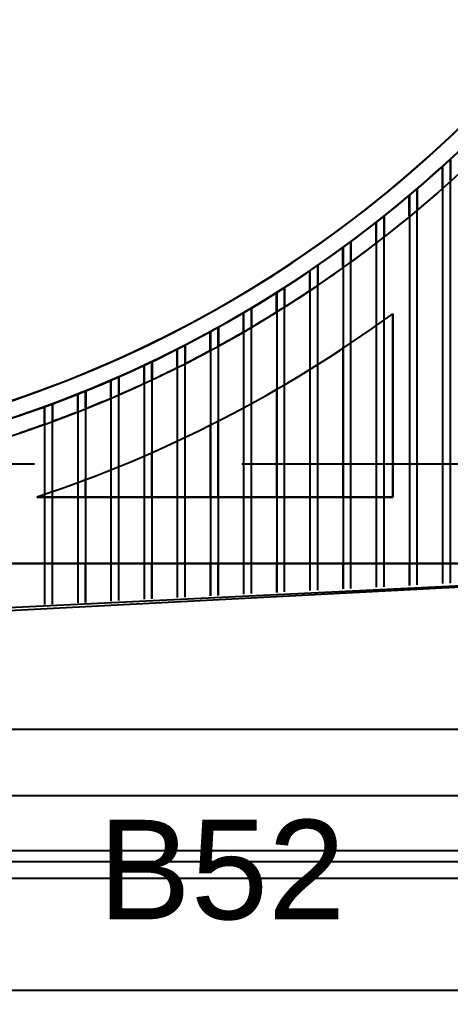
# Model space of a CAD drawing. Header units: millimetres. Extents: x -4391136 to -1798569, y -886572 to -291056.
# Drawn here: x -2254423 to -2253773, y -390534 to -389070 of the extents above; entities that cross this region are included whole.
import ezdxf
from ezdxf.enums import TextEntityAlignment as Align

# ---------------------------------------------------------------- set-up
doc = ezdxf.new("R2010")
doc.units = ezdxf.units.MM
doc.linetypes.add('TA_GL_005.00000', pattern=[13.75, 5, -1.25, 1.25, -1.25, 5])
doc.layers.get('Defpoints').update_dxf_attribs({"color": 250})
for name, color, linetype in [('000 - 0_SYM_DWG_GRIDLINE_MAIN_COLOR_251', 251, 'Continuous'), ('000 - CONCRETE_EX_BUILDING_MAIN_COLOR_1', 1, 'Continuous'), ('000 - CONCRETE_EX_BUILDING_SUB_COLOR_251', 251, 'Continuous'), ('000 - CONCRETE_EX_CANOPY_MAIN_COLOR_251', 251, 'Continuous'), ('000 - CONCRETE_WALL_MAIN_COLOR_1', 1, 'Continuous'), ('_PP-Dim', 1, 'Continuous'), ('Xref-E1-E4$0$E2_Ent2-CRD$0$_Beam', 253, 'Continuous')]:
    doc.layers.add(name, color=color, linetype=linetype)
doc.styles.add('TA', font='', dxfattribs={"height": 4.5})
doc.styles.add('Xref-E1-E4$0$E2_Ent2-CRD$0$Arial', font='arial.ttf', dxfattribs={"height": 300})
doc.styles.get('TA').set_extended_font_data('Cordia New')

# ---------------------------------------------------------------- blocks, each defined once
blk = doc.blocks.new('W-1-PP17-ENT2_REV00_20260527-020919_ELEVATION_2_ST')
at = {"layer": 'Xref-E1-E4$0$E2_Ent2-CRD$0$_Beam', "lineweight": -3}
blk.add_line((-22025, 105590), (-19735, 105590), dxfattribs=at)
at = {"layer": 'Defpoints', "lineweight": -3, "style": 'Xref-E1-E4$0$E2_Ent2-CRD$0$Arial'}
blk.add_text('B52', height=150, dxfattribs=at).set_placement((-20992.9, 105478.4), align=Align.MIDDLE_CENTER)
blk = doc.blocks.new('*U2335')
at = {"layer": '000 - 0_SYM_DWG_GRIDLINE_MAIN_COLOR_251', "color": 0, "linetype": 'ByBlock', "ltscale": 5}
blk.add_line((20, 0), (-573.796, 0), dxfattribs=at)
at = {"style": 'TA', "flags": 1}
blk.add_attdef('LOCATION', (6, -6), '', height=4.5, rotation=270, dxfattribs=at)
blk = doc.blocks.new('W-1-PP17-ENT2_REV00_20260527-020919_ELEVATION_2_DIMS')
at = {"layer": '000 - 0_SYM_DWG_GRIDLINE_MAIN_COLOR_251', "linetype": 'TA_GL_005.00000', "xscale": 50, "yscale": 50, "zscale": 50, "rotation": 180}
blk.add_blockref('*U2335', (-26525, 106090), dxfattribs=at)
blk = doc.blocks.new('A$C3de08056')
at = {"layer": '000 - CONCRETE_WALL_MAIN_COLOR_1'}
for p, q in [((-25909.9, -239), (-28909.6, -396.2)), ((-29334.1, -500), (-16609.4, -500)), ((-29309.4, -500), (-16609.4, -500)), ((-16609.4, -683.6), (-29334.1, -683.6)), ((-16609.4, -700), (-29759.4, -700)), ((-16609.4, -725), (-29759.4, -725)), ((-16609.4, -725), (-29509.4, -725)), ((-16609.4, -894), (-29559.4, -894)), ((-16609.4, -894), (-29509.4, -894))]:
    blk.add_line(p, q, dxfattribs=at)
blk = doc.blocks.new('DPA_CP_Entrance Canopy Curve_Ent 2_Edge Rev B-2 - Entrance Canopy Curve_Right-28747511-ENTRANCE 2 - ELEVATION 2')
at = {"layer": '000 - CONCRETE_EX_BUILDING_SUB_COLOR_251'}
for p, q in [((-517178.4, 106538.3), (-517178.4, 105909.4)), ((-517178.4, 106506.3), (-517178.4, 106538.3)), ((-517166.4, 105910), (-517166.4, 106549.3)), ((-517166.4, 106549.3), (-517166.4, 106516.4)), ((-517228.4, 106494.6), (-517228.4, 105906.7)), ((-517228.4, 106463.9), (-517228.4, 106494.6)), ((-517216.4, 105907.4), (-517216.4, 106504.8)), ((-517216.4, 106504.8), (-517216.4, 106474.1)), ((-517266.4, 105904.7), (-517266.4, 106463.5)), ((-517266.4, 106463.5), (-517266.4, 106431.8)), ((-517278.4, 106454.1), (-517278.4, 105904.1)), ((-517278.4, 106423.1), (-517278.4, 106454.1)), ((-517316.4, 105902.1), (-517316.4, 106425.1)), ((-517316.4, 106425.1), (-517316.4, 106396)), ((-517328.4, 106416.3), (-517328.4, 105901.5)), ((-517328.4, 106387.4), (-517328.4, 106416.3)), ((-517366.4, 105899.5), (-517366.4, 106389.3)), ((-517366.4, 106389.3), (-517366.4, 106360.3)), ((-517378.4, 106381.1), (-517378.4, 105898.9)), ((-517378.4, 106351.7), (-517378.4, 106381.1)), ((-517428.4, 106348.3), (-517428.4, 105896.3)), ((-517428.4, 106320.3), (-517428.4, 106348.3)), ((-517416.4, 105896.9), (-517416.4, 106356)), ((-517416.4, 106356), (-517416.4, 106327.5)), ((-517478.4, 106317.9), (-517478.4, 105893.6)), ((-517478.4, 106290.6), (-517478.4, 106317.9)), ((-517466.4, 105894.3), (-517466.4, 106325)), ((-517466.4, 106325), (-517466.4, 106297.7)), ((-517528.4, 106289.5), (-517528.4, 105891)), ((-517528.4, 106261.3), (-517528.4, 106289.5)), ((-517516.4, 105891.6), (-517516.4, 106296.1)), ((-517516.4, 106296.1), (-517516.4, 106267.9)), ((-517578.4, 106263.2), (-517578.4, 105888.4)), ((-517578.4, 106236.9), (-517578.4, 106263.2)), ((-517566.4, 105889), (-517566.4, 106269.3)), ((-517566.4, 106269.3), (-517566.4, 106242.8)), ((-517616.4, 105886.4), (-517616.4, 106244.5)), ((-517616.4, 106244.5), (-517616.4, 106218.3)), ((-517628.4, 106238.8), (-517628.4, 105885.8)), ((-517628.4, 106212.5), (-517628.4, 106238.8)), ((-517678.4, 106216.3), (-517678.4, 105883.2)), ((-517678.4, 106189.8), (-517678.4, 106216.3)), ((-517666.4, 105883.8), (-517666.4, 106221.5)), ((-517666.4, 106221.5), (-517666.4, 106194.5)), ((-517716.4, 105881.2), (-517716.4, 106200.3)), ((-517716.4, 106200.3), (-517716.4, 106175)), ((-517728.4, 106195.5), (-517728.4, 105880.5)), ((-517728.4, 106170.3), (-517728.4, 106195.5)), ((-517778.4, 106176.4), (-517778.4, 105877.9)), ((-517778.4, 106150.8), (-517778.4, 106176.4)), ((-517766.4, 105878.5), (-517766.4, 106180.8)), ((-517766.4, 106180.8), (-517766.4, 106155.5))]:
    blk.add_line(p, q, dxfattribs=at)
for radius, start, end in [(1800, 270, 360), (1825, 270.1424, 0), (1800, 270, 326.8114), (1825, 293.8186, 326.8885), (1825, 312.162, 312.6724), (1825, 312.162, 312.6724), (1825, 310.0782, 310.5724), (1825, 310.0782, 310.5724), (1850, 309.9531, 311.4958), (1850, 309.9531, 311.4958), (1850, 309.9531, 311.4958), (1850, 309.9531, 311.4958), (1850, 309.9531, 311.4958), (1850, 309.9531, 311.4958), (1825, 308.0563, 308.5363), (1825, 308.3162, 308.5363), (1850, 307.9232, 309.4659), (1850, 307.9232, 309.4659), (1850, 307.9232, 309.4659), (1850, 307.9232, 309.4659), (1850, 307.9232, 309.4659), (1850, 307.9232, 309.4659), (1825, 308.0563, 308.2963), (1825, 306.0888, 306.5564), (1825, 306.1191, 306.5564), (1850, 306.0181, 307.4646), (1850, 306.0181, 307.4646), (1850, 306.0181, 307.4646), (1850, 306.0181, 307.4646), (1850, 306.0181, 307.4646), (1850, 306.0181, 307.4646), (1825, 304.1693, 304.6259), (1825, 304.1693, 304.6259), (1850, 304.1149, 305.5614), (1850, 304.1149, 305.5614), (1850, 304.1149, 305.5614), (1850, 304.1149, 305.5614), (1850, 304.1149, 305.5614), (1850, 304.1149, 305.5614), (1825, 302.2926, 302.7394), (1825, 302.2926, 302.7394), (1850, 302.2614, 303.6581), (1850, 302.2614, 303.6581), (1850, 302.2614, 303.6581), (1850, 302.2614, 303.6581), (1850, 302.2614, 303.6581), (1850, 302.2614, 303.6581), (1825, 300.454, 300.892), (1825, 300.454, 300.892), (1850, 300.4583, 301.8286), (1850, 300.4583, 301.8286), (1850, 300.4583, 301.8286), (1850, 300.4583, 301.8286), (1850, 300.4583, 301.8286), (1850, 300.4583, 301.8286), (1825, 298.6494, 299.0796), (1825, 298.6494, 298.8645), (1825, 298.8863, 299.0796), (1850, 298.6552, 300.0255), (1850, 298.6552, 300.0255), (1850, 298.6552, 300.0255), (1850, 298.6552, 300.0255), (1850, 298.6552, 300.0255), (1850, 298.6552, 300.0255), (1825, 296.8754, 297.2985), (1825, 296.8754, 297.2985), (1850, 296.9207, 298.2311), (1850, 296.9207, 298.2311), (1850, 296.9207, 298.2311), (1850, 296.9207, 298.2311), (1850, 296.9207, 298.2311), (1850, 296.9207, 298.2311), (1825, 295.1288, 295.5456), (1825, 295.1288, 295.5456), (1850, 295.1966, 296.5069), (1850, 295.1966, 296.5069), (1850, 295.1966, 296.5069), (1850, 295.1966, 296.5069), (1850, 295.1966, 296.5069), (1850, 295.1966, 296.5069), (1825, 270.1424, 293.7891), (1825, 293.4068, 293.818), (1825, 293.4068, 293.818), (1825, 291.707, 292.113), (1825, 291.707, 292.113), (1850, 293.48, 294.7828), (1850, 293.48, 294.7828), (1850, 293.48, 294.7828), (1850, 293.48, 294.7828), (1850, 293.48, 294.7828), (1850, 293.48, 294.7828), (1850, 291.8172, 293.0809), (1850, 291.8172, 293.0809), (1850, 291.8172, 293.0809), (1850, 291.8172, 293.0809), (1850, 291.8172, 293.0809), (1850, 291.8172, 293.0809), (1825, 290.027, 290.4285), (1825, 290.027, 290.2277), (1825, 290.2518, 290.4285), (1850, 290.1545, 291.4182), (1850, 290.1545, 291.4182), (1850, 290.1545, 291.4182), (1850, 290.1545, 291.4182), (1850, 290.1545, 291.4182), (1850, 290.1545, 291.4182), (1850, 288.5045, 289.7555), (1850, 288.5045, 289.7555), (1850, 288.5045, 289.7555), (1850, 288.5045, 289.7555), (1850, 288.5045, 289.7555), (1850, 288.5045, 289.7555)]:
    blk.add_arc((-518403.4, 107891.1), radius, start, end, dxfattribs=at)
blk = doc.blocks.new('DPA_CP_Entrance Canopy Curve_Ent 2_Edge Rev B-1 - Entrance Canopy Curve_Left-31479712-ENTRANCE 2 - ELEVATION 2')
at = {"layer": '000 - CONCRETE_EX_BUILDING_SUB_COLOR_251'}
for p, q in [((-517178.4, 106538.3), (-517178.4, 106506.3)), ((-517178.4, 106506.3), (-517178.4, 106538.3)), ((-517166.4, 106516.4), (-517166.4, 106549.3)), ((-517166.4, 106549.3), (-517166.4, 106516.4)), ((-517228.4, 106494.6), (-517228.4, 106463.9)), ((-517228.4, 106463.9), (-517228.4, 106494.6)), ((-517216.4, 106474.1), (-517216.4, 106504.8)), ((-517216.4, 106504.8), (-517216.4, 106474.1)), ((-517266.4, 106431.8), (-517266.4, 106463.5)), ((-517266.4, 106463.5), (-517266.4, 106431.8)), ((-517278.4, 106454.1), (-517278.4, 106423.1)), ((-517278.4, 106423.1), (-517278.4, 106454.1)), ((-517316.4, 106396), (-517316.4, 106425.1)), ((-517316.4, 106425.1), (-517316.4, 106396)), ((-517328.4, 106416.3), (-517328.4, 106387.4)), ((-517328.4, 106387.4), (-517328.4, 106416.3)), ((-517366.4, 106360.3), (-517366.4, 106389.3)), ((-517366.4, 106389.3), (-517366.4, 106360.3)), ((-517378.4, 106381.1), (-517378.4, 106351.7)), ((-517378.4, 106351.7), (-517378.4, 106381.1)), ((-517428.4, 106348.3), (-517428.4, 106320.3)), ((-517428.4, 106320.3), (-517428.4, 106348.3)), ((-517416.4, 106327.5), (-517416.4, 106356)), ((-517416.4, 106356), (-517416.4, 106327.5)), ((-517478.4, 106317.9), (-517478.4, 106290.6)), ((-517478.4, 106290.6), (-517478.4, 106317.9)), ((-517466.4, 106297.7), (-517466.4, 106325)), ((-517466.4, 106325), (-517466.4, 106297.7)), ((-517528.4, 106289.5), (-517528.4, 106261.3)), ((-517528.4, 106261.3), (-517528.4, 106289.5)), ((-517516.4, 106267.9), (-517516.4, 106296.1)), ((-517516.4, 106296.1), (-517516.4, 106267.9)), ((-517578.4, 106263.2), (-517578.4, 106236.9)), ((-517578.4, 106236.9), (-517578.4, 106263.2)), ((-517566.4, 106242.8), (-517566.4, 106269.3)), ((-517566.4, 106269.3), (-517566.4, 106242.8)), ((-517616.4, 106218.3), (-517616.4, 106244.5)), ((-517616.4, 106244.5), (-517616.4, 106218.3)), ((-517628.4, 106238.8), (-517628.4, 106212.5)), ((-517628.4, 106212.5), (-517628.4, 106238.8)), ((-517678.4, 106216.3), (-517678.4, 106189.8)), ((-517678.4, 106189.8), (-517678.4, 106216.3)), ((-517666.4, 106194.5), (-517666.4, 106221.5)), ((-517666.4, 106221.5), (-517666.4, 106194.5)), ((-517716.4, 106175), (-517716.4, 106200.3)), ((-517716.4, 106200.3), (-517716.4, 106175)), ((-517728.4, 106195.5), (-517728.4, 106170.3)), ((-517728.4, 106170.3), (-517728.4, 106195.5)), ((-517778.4, 106176.4), (-517778.4, 106150.8)), ((-517778.4, 106150.8), (-517778.4, 106176.4)), ((-517766.4, 106155.5), (-517766.4, 106180.8)), ((-517766.4, 106180.8), (-517766.4, 106155.5))]:
    blk.add_line(p, q, dxfattribs=at)
for radius, start, end in [(1800, 270, 326.8114), (1800, 270, 326.8114), (1825, 293.8186, 326.8885), (1825, 293.8186, 326.8885), (1825, 312.162, 312.6724), (1825, 312.162, 312.6724), (1825, 310.0782, 310.5724), (1825, 310.0782, 310.5724), (1850, 309.9531, 311.4958), (1850, 309.9531, 311.4958), (1850, 309.9531, 311.4958), (1850, 309.9531, 311.4958), (1850, 309.9531, 311.4958), (1850, 309.9531, 311.4958), (1825, 308.3162, 308.5363), (1825, 308.3162, 308.5363), (1850, 307.9232, 309.4659), (1850, 307.9232, 309.4659), (1850, 307.9232, 309.4659), (1850, 307.9232, 309.4659), (1850, 307.9232, 309.4659), (1850, 307.9232, 309.4659), (1825, 308.0563, 308.2963), (1825, 308.0563, 308.2963), (1825, 306.1191, 306.5564), (1825, 306.1191, 306.5564), (1850, 306.0181, 307.4646), (1850, 306.0181, 307.4646), (1850, 306.0181, 307.4646), (1850, 306.0181, 307.4646), (1850, 306.0181, 307.4646), (1850, 306.0181, 307.4646), (1825, 304.1693, 304.6259), (1825, 304.1693, 304.6259), (1850, 304.1149, 305.5614), (1850, 304.1149, 305.5614), (1850, 304.1149, 305.5614), (1850, 304.1149, 305.5614), (1850, 304.1149, 305.5614), (1850, 304.1149, 305.5614), (1825, 302.2926, 302.7394), (1825, 302.2926, 302.7394), (1850, 302.2614, 303.6581), (1850, 302.2614, 303.6581), (1850, 302.2614, 303.6581), (1850, 302.2614, 303.6581), (1850, 302.2614, 303.6581), (1850, 302.2614, 303.6581), (1825, 300.454, 300.892), (1825, 300.454, 300.892), (1850, 300.4583, 301.8286), (1850, 300.4583, 301.8286), (1850, 300.4583, 301.8286), (1850, 300.4583, 301.8286), (1850, 300.4583, 301.8286), (1850, 300.4583, 301.8286), (1825, 298.6494, 298.8645), (1825, 298.6494, 298.8645), (1825, 298.8863, 299.0796), (1825, 298.8863, 299.0796), (1850, 298.6552, 300.0255), (1850, 298.6552, 300.0255), (1850, 298.6552, 300.0255), (1850, 298.6552, 300.0255), (1850, 298.6552, 300.0255), (1850, 298.6552, 300.0255), (1825, 296.8754, 297.2985), (1825, 296.8754, 297.2985), (1850, 296.9207, 298.2311), (1850, 296.9207, 298.2311), (1850, 296.9207, 298.2311), (1850, 296.9207, 298.2311), (1850, 296.9207, 298.2311), (1850, 296.9207, 298.2311), (1825, 295.1288, 295.5456), (1825, 295.1288, 295.5456), (1850, 295.1966, 296.5069), (1850, 295.1966, 296.5069), (1850, 295.1966, 296.5069), (1850, 295.1966, 296.5069), (1850, 295.1966, 296.5069), (1850, 295.1966, 296.5069), (1825, 270.1424, 293.7891), (1825, 270.1424, 293.7891), (1825, 293.4068, 293.818), (1825, 293.4068, 293.818), (1825, 291.707, 292.113), (1825, 291.707, 292.113), (1850, 293.48, 294.7828), (1850, 293.48, 294.7828), (1850, 293.48, 294.7828), (1850, 293.48, 294.7828), (1850, 293.48, 294.7828), (1850, 293.48, 294.7828), (1850, 291.8172, 293.0809), (1850, 291.8172, 293.0809), (1850, 291.8172, 293.0809), (1850, 291.8172, 293.0809), (1850, 291.8172, 293.0809), (1850, 291.8172, 293.0809), (1825, 290.027, 290.2277), (1825, 290.027, 290.2277), (1825, 290.2518, 290.4285), (1825, 290.2518, 290.4285), (1850, 290.1545, 291.4182), (1850, 290.1545, 291.4182), (1850, 290.1545, 291.4182), (1850, 290.1545, 291.4182), (1850, 290.1545, 291.4182), (1850, 290.1545, 291.4182), (1850, 288.5045, 289.7555), (1850, 288.5045, 289.7555), (1850, 288.5045, 289.7555), (1850, 288.5045, 289.7555), (1850, 288.5045, 289.7555), (1850, 288.5045, 289.7555)]:
    blk.add_arc((-518403.4, 107891.1), radius, start, end, dxfattribs=at)
blk = doc.blocks.new('W-1-PP17-ENT2_REV00_20260527-020919_ELEVATION_2_EX')
at = {"layer": '000 - CONCRETE_EX_BUILDING_SUB_COLOR_251'}
for name in ['DPA_CP_Entrance Canopy Curve_Ent 2_Edge Rev B-1 - Entrance Canopy Curve_Left-31479712-ENTRANCE 2 - ELEVATION 2', 'DPA_CP_Entrance Canopy Curve_Ent 2_Edge Rev B-2 - Entrance Canopy Curve_Right-28747511-ENTRANCE 2 - ELEVATION 2']:
    blk.add_blockref(name, (496518.4, 0), dxfattribs=at)
blk.add_blockref('A$C3de08056', (6174.9, 106190))
blk = doc.blocks.new('A$C29b2c89e')
at = {"layer": '000 - CONCRETE_EX_CANOPY_MAIN_COLOR_251'}
for p, q in [((6007.5, -11173.6), (6007.5, -11140.7)), ((6007.5, -11140.7), (6007.5, -11173.6)), ((5995.5, -11151.7), (5995.5, -11183.7)), ((5995.5, -11183.7), (5995.5, -11151.7)), ((5945.5, -11195.4), (5945.5, -11226.1)), ((5945.5, -11226.1), (5945.5, -11195.4)), ((5957.5, -11215.9), (5957.5, -11185.2)), ((5957.5, -11185.2), (5957.5, -11215.9)), ((5907.5, -11258.2), (5907.5, -11226.5)), ((5907.5, -11226.5), (5907.5, -11258.2)), ((5895.5, -11235.9), (5895.5, -11266.9)), ((5895.5, -11266.9), (5895.5, -11235.9)), ((5857.5, -11294), (5857.5, -11264.9)), ((5857.5, -11264.9), (5857.5, -11294)), ((5845.5, -11273.7), (5845.5, -11302.6)), ((5845.5, -11302.6), (5845.5, -11273.7)), ((5807.5, -11329.7), (5807.5, -11300.7)), ((5807.5, -11300.7), (5807.5, -11329.7)), ((5795.5, -11308.9), (5795.5, -11338.3)), ((5795.5, -11338.3), (5795.5, -11308.9)), ((5745.5, -11341.7), (5745.5, -11369.7)), ((5745.5, -11369.7), (5745.5, -11341.7)), ((5757.5, -11362.5), (5757.5, -11334)), ((5757.5, -11334), (5757.5, -11362.5)), ((5695.5, -11372.1), (5695.5, -11399.4)), ((5695.5, -11399.4), (5695.5, -11372.1)), ((5707.5, -11392.3), (5707.5, -11365)), ((5707.5, -11365), (5707.5, -11392.3)), ((5920.5, -11373.7), (5920.5, -11650)), ((5920.5, -11650), (5920.5, -11373.7)), ((5920.5, -11373.7), (5920.5, -11650)), ((5920.5, -11650), (5920.5, -11373.7)), ((5907.5, -11650), (5907.5, -11382.5)), ((5645.5, -11400.5), (5645.5, -11428.7)), ((5645.5, -11428.7), (5645.5, -11400.5)), ((5657.5, -11422.1), (5657.5, -11393.9)), ((5657.5, -11393.9), (5657.5, -11422.1)), ((5895.5, -11390.5), (5895.5, -11650)), ((5857.5, -11650), (5857.5, -11416.1)), ((5595.5, -11426.8), (5595.5, -11453.1)), ((5595.5, -11453.1), (5595.5, -11426.8)), ((5607.5, -11447.2), (5607.5, -11420.7)), ((5607.5, -11420.7), (5607.5, -11447.2)), ((5845.5, -11424.2), (5845.5, -11650)), ((5557.5, -11471.7), (5557.5, -11445.5)), ((5557.5, -11445.5), (5557.5, -11471.7)), ((5545.5, -11451.2), (5545.5, -11477.5)), ((5545.5, -11477.5), (5545.5, -11451.2)), ((5795.5, -11457.8), (5795.5, -11650)), ((5807.5, -11650), (5807.5, -11449.7)), ((5495.5, -11473.7), (5495.5, -11500.2)), ((5495.5, -11500.2), (5495.5, -11473.7)), ((5507.5, -11495.5), (5507.5, -11468.5)), ((5507.5, -11468.5), (5507.5, -11495.5)), ((5457.5, -11515), (5457.5, -11489.7)), ((5457.5, -11489.7), (5457.5, -11515)), ((5745.5, -11486.1), (5745.5, -11650)), ((5757.5, -11650), (5757.5, -11479.3)), ((5445.5, -11494.5), (5445.5, -11518.6)), ((5445.5, -11518.6), (5445.5, -11494.5)), ((5395.5, -11513.6), (5395.5, -11539.2)), ((5395.5, -11539.2), (5395.5, -11513.6)), ((5407.5, -11534.5), (5407.5, -11509.2)), ((5407.5, -11509.2), (5407.5, -11534.5)), ((5695.5, -11514.3), (5695.5, -11650)), ((5707.5, -11650), (5707.5, -11507.6)), ((5657.5, -11650), (5657.5, -11535.3)), ((5645.5, -11540.9), (5645.5, -11650)), ((5595.5, -11564.2), (5595.5, -11650)), ((5607.5, -11650), (5607.5, -11558.6)), ((5545.5, -11587.5), (5545.5, -11650)), ((5557.5, -11650), (5557.5, -11581.9)), ((5495.5, -11608.1), (5495.5, -11650)), ((5507.5, -11650), (5507.5, -11603.6)), ((5457.5, -11650), (5457.5, -11622.3)), ((5445.5, -11626.8), (5445.5, -11650)), ((5920.5, -11650), (5383.8, -11650)), ((5383.8, -11650), (5920.5, -11650)), ((5920.5, -11650), (5383.8, -11650)), ((5383.8, -11650), (5920.5, -11650)), ((5395.5, -11645.6), (5395.5, -11650)), ((5407.5, -11650), (5407.5, -11641.1)), ((4765.5, -11750), (6720.5, -11750)), ((6720.5, -11750), (4765.5, -11750)), ((4765.5, -11750), (6720.5, -11750)), ((6720.5, -11750), (4765.5, -11750)), ((5395.5, -11750), (5395.5, -11812.1)), ((5407.5, -11811.5), (5407.5, -11750)), ((5445.5, -11750), (5445.5, -11809.5)), ((5457.5, -11808.8), (5457.5, -11750)), ((5495.5, -11750), (5495.5, -11806.8)), ((5507.5, -11806.2), (5507.5, -11750)), ((5545.5, -11750), (5545.5, -11804.2)), ((5557.5, -11803.6), (5557.5, -11750)), ((5595.5, -11750), (5595.5, -11801.6)), ((5607.5, -11801), (5607.5, -11750)), ((5645.5, -11750), (5645.5, -11799)), ((5657.5, -11798.4), (5657.5, -11750)), ((5695.5, -11750), (5695.5, -11796.4)), ((5707.5, -11795.7), (5707.5, -11750)), ((5745.5, -11750), (5745.5, -11793.7)), ((5757.5, -11793.1), (5757.5, -11750)), ((5795.5, -11750), (5795.5, -11791.1)), ((5807.5, -11790.5), (5807.5, -11750)), ((5845.5, -11750), (5845.5, -11788.5)), ((5857.5, -11787.9), (5857.5, -11750)), ((5895.5, -11750), (5895.5, -11785.9)), ((5907.5, -11785.3), (5907.5, -11750)), ((5945.5, -11750), (5945.5, -11783.3)), ((5957.5, -11782.6), (5957.5, -11750)), ((5995.5, -11750), (5995.5, -11780.6)), ((6007.5, -11780), (6007.5, -11750))]:
    blk.add_line(p, q, dxfattribs=at)
blk.add_lwpolyline([(6655.5, -9210), (6655.5, -9460), (6720.5, -9460), (6720.5, -11750), (4770.5, -11844.8), (4745.5, -11846.2), (4495.5, -11859.3), (4495.5, -11818.9), (4445.5, -11818.9), (4445.5, -11812.9), (4495.5, -11812.9), (4495.5, -11618.9), (4295.5, -11618.9), (4295.5, -11598.9), (4770.5, -11598.9, 0.414214), (6570.5, -9798.9), (6570.5, -9210)], format="xyb", close=True, dxfattribs=at)
for radius, start, end in [(1850, 270, 0), (1800, 270, 0), (1800, 270, 0), (1850, 270, 0), (1850, 270, 0), (1850, 270, 0), (1850, 270, 0), (1825, 270.1424, 316.2907), (1825, 293.8186, 316.2907), (1825, 312.162, 312.6724), (1825, 312.162, 312.6724), (1850, 309.9531, 311.4958), (1825, 310.0782, 310.5724), (1825, 310.0782, 310.5724), (1825, 308.0563, 308.5363), (1825, 308.0563, 308.5363), (1850, 307.9232, 309.4659), (1825, 306.0888, 306.5564), (1825, 306.0888, 306.5564), (1850, 306.0181, 307.4646), (1825, 304.1693, 304.6259), (1825, 304.1693, 304.6259), (1850, 304.1149, 305.5614), (1825, 302.2926, 302.7394), (1825, 302.2926, 302.7394), (1850, 302.2614, 303.6581), (1950, 288.3291, 306.1388), (1950, 288.3291, 306.1388), (1950, 288.3291, 306.1388), (1950, 288.3291, 306.1388), (1825, 300.454, 300.892), (1825, 300.454, 300.892), (1850, 300.4583, 301.8286), (1825, 298.6494, 299.0796), (1825, 298.6528, 299.0796), (1850, 298.6552, 300.0255), (1825, 296.8754, 297.2985), (1825, 296.8754, 297.2985), (1850, 296.9207, 298.2311), (1825, 295.1288, 295.5456), (1825, 295.1288, 295.5456), (1850, 295.1966, 296.5069), (1825, 270.1424, 293.7891), (1825, 293.4068, 293.818), (1825, 293.4068, 293.818), (1825, 291.707, 292.113), (1825, 291.707, 292.113), (1850, 293.48, 294.7828), (1850, 291.8172, 293.0809), (1825, 290.027, 290.4285), (1825, 290.027, 290.4285), (1850, 290.1545, 291.4182), (1850, 288.5045, 289.7555)]:
    blk.add_arc((4770.5, -9798.9), radius, start, end, dxfattribs=at)

msp = doc.modelspace()

# ---------------------------------------------------------------- block references
msp.add_blockref('W-1-PP17-ENT2_REV00_20260527-020919_ELEVATION_2_DIMS', (-2233125.2, -495830.4))
at = {"layer": '_PP-Dim'}
msp.add_blockref('W-1-PP17-ENT2_REV00_20260527-020919_ELEVATION_2_ST', (-2233125.2, -495830.4), dxfattribs=at)

# ---------------------------------------------------------------- next in the draw order: block references
msp.add_blockref('W-1-PP17-ENT2_REV00_20260527-020919_ELEVATION_2_EX', (-2233125.2, -495830.4))

# ---------------------------------------------------------------- next in the draw order: block references
at = {"layer": '000 - CONCRETE_EX_BUILDING_MAIN_COLOR_1'}
msp.add_blockref('A$C29b2c89e', (-2259780.8, -378140.4), dxfattribs=at)

doc.saveas('drawing.dxf')
